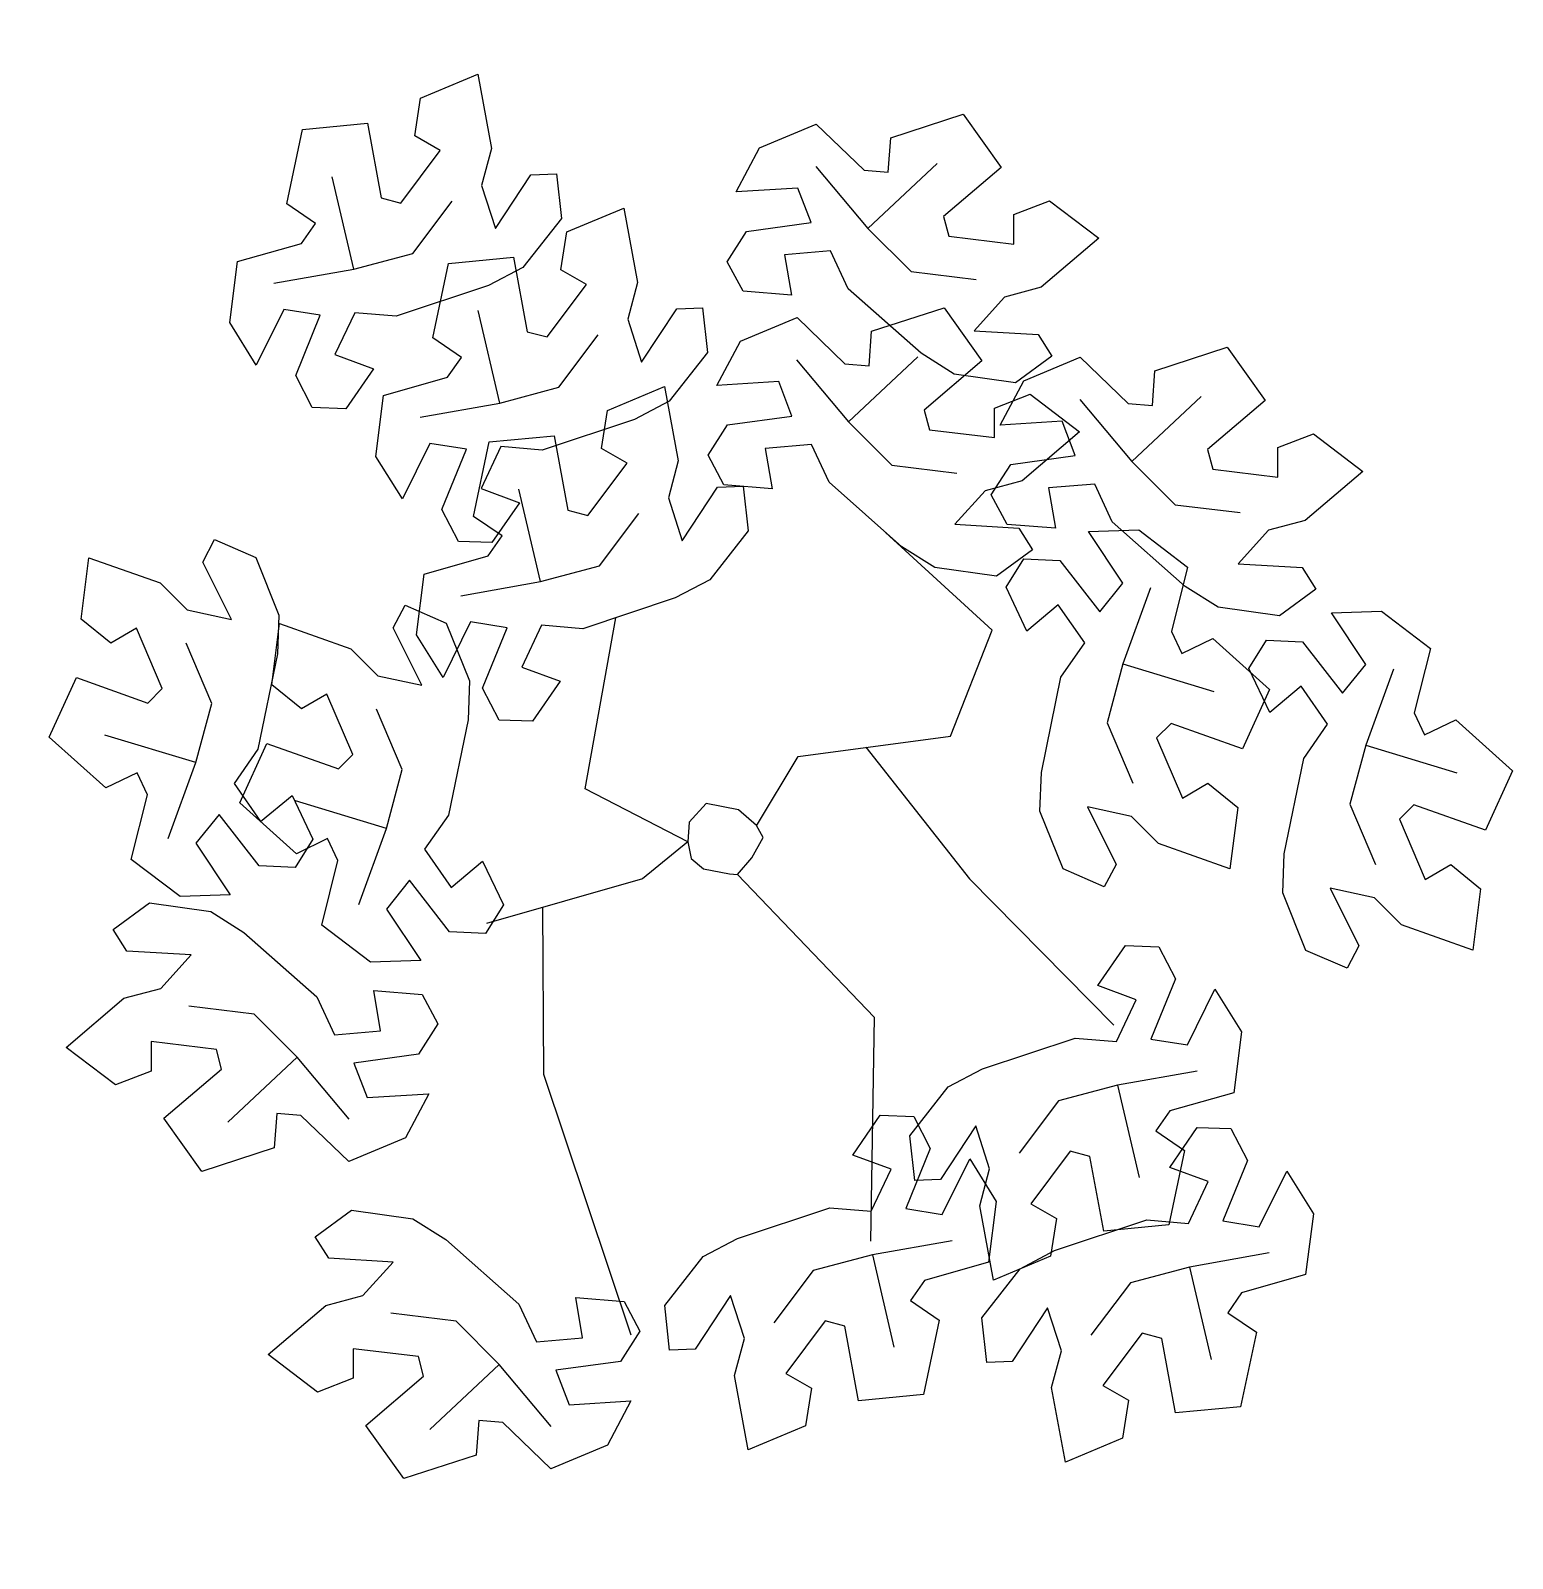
# Model space of a CAD drawing. Extents: x -6.3 to 7.2, y -6.2 to 7.6.
import ezdxf

# ---------------------------------------------------------------- set-up
doc = ezdxf.new("R2010")
doc.units = 0
doc.layers.get('0').update_dxf_attribs({"color": 22, "linetype": 'CONTINUOUS'})

# ---------------------------------------------------------------- blocks, each defined once
blk = doc.blocks.new('BRANCHT', base_point=(1.5479, 0.5508))
at = {"color": 0}
for p, q in [((1.5732, 0.6824), (1.6111, 0.6837)), ((1.5992, 0.6434), (1.5732, 0.6824)), ((1.6111, 0.6837), (1.648, 0.6556)), ((1.5108, 0.6403), (1.5242, 0.6618)), ((1.5242, 0.6618), (1.5514, 0.6606)), ((1.5514, 0.6606), (1.5816, 0.6217)), ((1.5514, 0.6606), (1.5514, 0.6606)), ((1.648, 0.6556), (1.6358, 0.6068)), ((1.5265, 0.6072), (1.5108, 0.6403)), ((1.5816, 0.6217), (1.5992, 0.6434)), ((1.6201, 0.6399), (1.5992, 0.5824)), ((1.5503, 0.627), (1.5265, 0.6072)), ((1.5703, 0.5982), (1.5503, 0.627)), ((1.6358, 0.6068), (1.6436, 0.5902)), ((1.6436, 0.5902), (1.6672, 0.6016)), ((1.6672, 0.6016), (1.71, 0.5631)), ((1.6672, 0.6016), (1.6672, 0.6016)), ((1.5523, 0.5724), (1.5703, 0.5982)), ((1.5992, 0.5824), (1.5872, 0.5378)), ((1.5992, 0.5824), (1.6679, 0.5616)), ((1.5375, 0.5003), (1.5523, 0.5724)), ((1.71, 0.5631), (1.6895, 0.5182)), ((1.5872, 0.5378), (1.6066, 0.4922)), ((1.6355, 0.5374), (1.6246, 0.5265)), ((1.6895, 0.5182), (1.6355, 0.5374)), ((1.6246, 0.5265), (1.6441, 0.4809)), ((1.5364, 0.4709), (1.5375, 0.5003)), ((1.6441, 0.4809), (1.6634, 0.4921)), ((1.6634, 0.4921), (1.6859, 0.4739)), ((1.5723, 0.4742), (1.594, 0.4308)), ((1.6057, 0.467), (1.5723, 0.4742)), ((1.6859, 0.4739), (1.68, 0.4275)), ((1.5539, 0.4273), (1.5364, 0.4709)), ((1.6261, 0.4466), (1.6057, 0.467)), ((1.68, 0.4275), (1.6261, 0.4466)), ((1.594, 0.4308), (1.585, 0.4137)), ((1.585, 0.4137), (1.5539, 0.4273))]:
    blk.add_line(p, q, dxfattribs=at)

msp = doc.modelspace()

# ---------------------------------------------------------------- linework, layer by layer
at = {"color": 0}
for p, q in [((2.443, 2.199), (1.477, 3.086)), ((-1.248, 0.758), (-0.971, 2.311)), ((2.064, 1.238), (2.443, 2.199)), ((0.684, 1.053), (2.064, 1.238)), ((1.298, 1.136), (2.236, -0.056)), ((0.304, 0.425), (0.684, 1.053)), ((-0.317, 0.278), (-1.248, 0.758)), ((-0.151, 0.625), (-0.304, 0.457)), ((0.142, 0.569), (-0.151, 0.625)), ((0.305, 0.426), (0.142, 0.569)), ((-0.304, 0.457), (-0.317, 0.278)), ((0.366, 0.319), (0.305, 0.426)), ((-0.317, 0.278), (-0.73, -0.056)), ((-0.317, 0.278), (-0.288, 0.126)), ((0.264, 0.133), (0.366, 0.319)), ((-0.288, 0.126), (-0.176, 0.034)), ((-0.176, 0.034), (0.061, -0.012)), ((0.132, -0.018), (0.264, 0.133)), ((-0.73, -0.056), (-2.145, -0.462)), ((0.061, -0.012), (0.132, -0.018)), ((0.132, -0.018), (1.373, -1.312)), ((2.236, -0.056), (3.547, -1.386)), ((-1.635, -0.316), (-1.627, -1.829)), ((1.373, -1.312), (1.339, -3.344)), ((-1.627, -1.829), (-0.834, -4.195))]:
    msp.add_line(p, q, dxfattribs=at)

# ---------------------------------------------------------------- block references
at = {"color": 0, "xscale": 12, "yscale": 12, "zscale": 12}
for p, rotation in [((-2.712, 5.131), 120), ((1.336, 5.122), 59.99999999999999), ((-1.387, 3.916), 120), ((1.162, 3.366), 59.99999999999999), ((3.731, 3.007), 59.99999999999999), ((-1.018, 2.296), 120), ((-4.164, 1.377), 180), ((-2.436, 0.78), 180), ((-3.881, -0.954), 240), ((2.944, -1.586), 299.9999999999999), ((0.72, -3.125), 299.9999999999999), ((3.596, -3.236), 299.9999999999999), ((-2.049, -3.741), 240)]:
    msp.add_blockref('BRANCHT', p, dxfattribs=dict(at, rotation=rotation))
for p in [(3.014, 1.514), (5.217, 0.776)]:
    msp.add_blockref('BRANCHT', p, dxfattribs=at)

doc.saveas('drawing.dxf')
